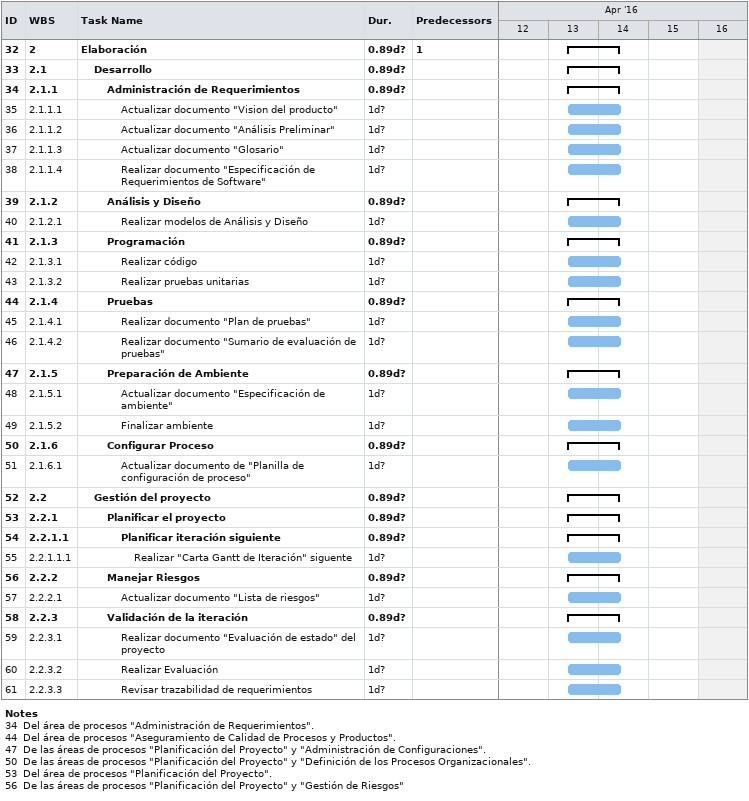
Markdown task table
| ID | WBS | Task | Duration | Start | Finish | Predecessors |
|---|---|---|---|---|---|---|
| 32 | 2 | **Elaboración** | 0.89d? | 2016-04-13 | 2016-04-14 | 1 |
| 33 | 2.1 | **Desarrollo** | 0.89d? | 2016-04-13 | 2016-04-14 |  |
| 34 | 2.1.1 | **Administración de Requerimientos** | 0.89d? | 2016-04-13 | 2016-04-14 |  |
| 35 | 2.1.1.1 | Actualizar documento "Vision del producto" | 1d? | 2016-04-13 | 2016-04-14 |  |
| 36 | 2.1.1.2 | Actualizar documento "Análisis Preliminar" | 1d? | 2016-04-13 | 2016-04-14 |  |
| 37 | 2.1.1.3 | Actualizar documento "Glosario" | 1d? | 2016-04-13 | 2016-04-14 |  |
| 38 | 2.1.1.4 | Realizar documento "Especificación de Requerimientos de Software" | 1d? | 2016-04-13 | 2016-04-14 |  |
| 39 | 2.1.2 | **Análisis y Diseño** | 0.89d? | 2016-04-13 | 2016-04-14 |  |
| 40 | 2.1.2.1 | Realizar modelos de Análisis y Diseño | 1d? | 2016-04-13 | 2016-04-14 |  |
| 41 | 2.1.3 | **Programación** | 0.89d? | 2016-04-13 | 2016-04-14 |  |
| 42 | 2.1.3.1 | Realizar código | 1d? | 2016-04-13 | 2016-04-14 |  |
| 43 | 2.1.3.2 | Realizar pruebas unitarias | 1d? | 2016-04-13 | 2016-04-14 |  |
| 44 | 2.1.4 | **Pruebas** | 0.89d? | 2016-04-13 | 2016-04-14 |  |
| 45 | 2.1.4.1 | Realizar documento "Plan de pruebas" | 1d? | 2016-04-13 | 2016-04-14 |  |
| 46 | 2.1.4.2 | Realizar documento "Sumario de evaluación de pruebas" | 1d? | 2016-04-13 | 2016-04-14 |  |
| 47 | 2.1.5 | **Preparación de Ambiente** | 0.89d? | 2016-04-13 | 2016-04-14 |  |
| 48 | 2.1.5.1 | Actualizar documento "Especificación de ambiente" | 1d? | 2016-04-13 | 2016-04-14 |  |
| 49 | 2.1.5.2 | Finalizar ambiente | 1d? | 2016-04-13 | 2016-04-14 |  |
| 50 | 2.1.6 | **Configurar Proceso** | 0.89d? | 2016-04-13 | 2016-04-14 |  |
| 51 | 2.1.6.1 | Actualizar documento de "Planilla de configuración de proceso" | 1d? | 2016-04-13 | 2016-04-14 |  |
| 52 | 2.2 | **Gestión del proyecto** | 0.89d? | 2016-04-13 | 2016-04-14 |  |
| 53 | 2.2.1 | **Planificar el proyecto** | 0.89d? | 2016-04-13 | 2016-04-14 |  |
| 54 | 2.2.1.1 | **Planificar iteración siguiente** | 0.89d? | 2016-04-13 | 2016-04-14 |  |
| 55 | 2.2.1.1.1 | Realizar "Carta Gantt de Iteración" siguente | 1d? | 2016-04-13 | 2016-04-14 |  |
| 56 | 2.2.2 | **Manejar Riesgos** | 0.89d? | 2016-04-13 | 2016-04-14 |  |
| 57 | 2.2.2.1 | Actualizar documento "Lista de riesgos" | 1d? | 2016-04-13 | 2016-04-14 |  |
| 58 | 2.2.3 | **Validación de la iteración** | 0.89d? | 2016-04-13 | 2016-04-14 |  |
| 59 | 2.2.3.1 | Realizar documento "Evaluación de estado" del proyecto | 1d? | 2016-04-13 | 2016-04-14 |  |
| 60 | 2.2.3.2 | Realizar Evaluación | 1d? | 2016-04-13 | 2016-04-14 |  |
| 61 | 2.2.3.3 | Revisar trazabilidad de requerimientos | 1d? | 2016-04-13 | 2016-04-14 |  |

Notes
- 34: Del área de procesos "Administración de Requerimientos".
- 44: Del área de procesos "Aseguramiento de Calidad de Procesos y Productos".
- 47: De las áreas de procesos "Planificación del Proyecto" y "Administración de Configuraciones".
- 50: De las áreas de procesos "Planificación del Proyecto" y "Definición de los Procesos Organizacionales".
- 53: Del área de procesos "Planificación del Proyecto".
- 56: De las áreas de procesos "Planificación del Proyecto" y "Gestión de Riesgos"
